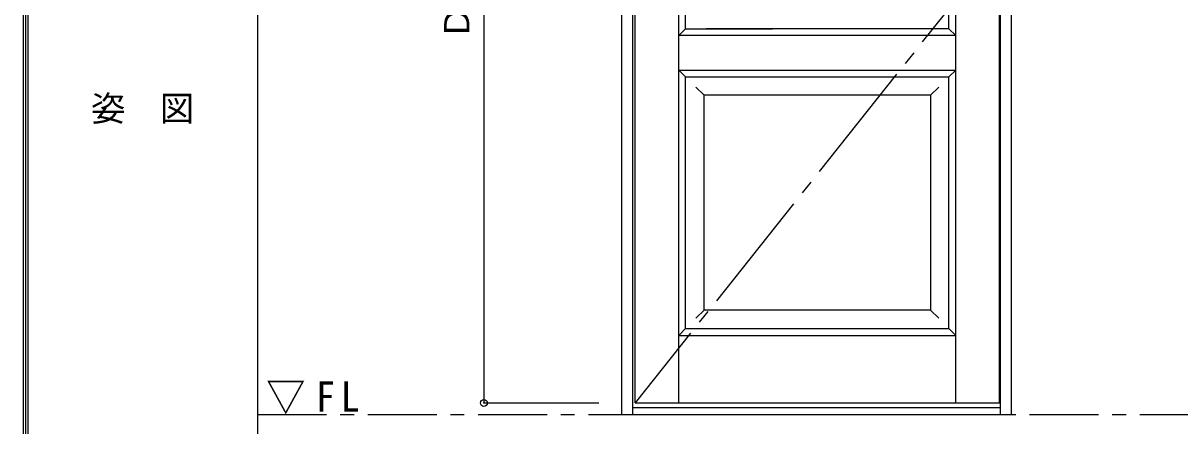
# Model space of a CAD drawing. Units: millimetres, scale not verified. Extents: x -6000 to 5700, y -4307 to 4260.
# Drawn here: x -6000 to -3483, y -2588 to -1710 of the extents above; entities that cross this region are included whole.
import ezdxf
from ezdxf.enums import TextEntityAlignment as Align

# ---------------------------------------------------------------- set-up
doc = ezdxf.new("R2010")
doc.units = ezdxf.units.MM
doc.header["$LTSCALE"] = 30
doc.header["$PDMODE"] = 32
doc.header["$PDSIZE"] = 15
doc.linetypes.add('CHAIN1', pattern=[8, 5, -1, 1, -1])
doc.linetypes.add('CHAIN2', pattern=[12, 9, -1, 1, -1])
for name, color, linetype in [('0-1_通り芯', 7, 'CHAIN1'), ('0-2_扉', 7, 'Continuous'), ('0-4_枠', 3, 'Continuous'), ('0-7', 7, 'CHAIN2'), ('0-A_文字', 7, 'Continuous'), ('0-B_寸法', 7, 'Continuous'), ('F-1_枠', 6, 'Continuous'), ('F-A_文字', 7, 'Continuous')]:
    doc.layers.add(name, color=color, linetype=linetype)
doc.styles.add('ＭＳ ゴシック', font='')
doc.styles.get('ＭＳ ゴシック').set_extended_font_data('MS Gothic')

msp = doc.modelspace()

# ---------------------------------------------------------------- linework, layer by layer
at = {"layer": '0-1_通り芯'}
msp.add_line((-5490, -2562.5), (5690, -2562.5), dxfattribs=at)
at = {"layer": '0-2_扉'}
for p, q in [((-4668.4, -2537.5), (-4668.4, -542.5)), ((-3970.4, -2537.5), (-3970.4, -542.5)), ((-3875.4, -2537.5), (-3875.4, -542.5)), ((-3985.4, -1722.5), (-3985.4, -677.5)), ((-4573.4, -2537.5), (-4573.4, -1585.77)), ((-4558.4, -1722.5), (-4558.4, -1580.51)), ((-4573.4, -1893.8), (-4573.4, -1720.5)), ((-4573.4, -1737.5), (-4558.4, -1722.5)), ((-4558.4, -1722.5), (-4369.4, -1722.5)), ((-3985.4, -1722.5), (-4513.4, -1722.5)), ((-3985.4, -1722.5), (-3970.4, -1737.5)), ((-3970.4, -1737.5), (-4573.4, -1737.5)), ((-4573.4, -1812.5), (-4558.4, -1827.5)), ((-4573.4, -1812.5), (-3970.4, -1812.5)), ((-4558.4, -1827.5), (-3985.4, -1827.5)), ((-4558.4, -2375.5), (-4558.4, -1827.5)), ((-3985.4, -1827.5), (-3970.4, -1812.5)), ((-3985.4, -2375.5), (-3985.4, -1827.5)), ((-4518.36, -1867.5), (-4536.04, -1849.82)), ((-4025.4, -1867.5), (-4007.72, -1849.82)), ((-4025.4, -1867.5), (-4518.4, -1867.5)), ((-4518.4, -2335.5), (-4518.4, -1867.5)), ((-4025.4, -1867.5), (-4025.4, -2335.5)), ((-4518.4, -2335.5), (-4536.08, -2353.18)), ((-4518.4, -2335.5), (-4518.4, -2334.07)), ((-4025.4, -2335.5), (-4518.4, -2335.5)), ((-4025.4, -2335.5), (-4007.72, -2353.18)), ((-4558.4, -2375.5), (-4573.4, -2390.5)), ((-4573.4, -2390.5), (-3970.4, -2390.5)), ((-4558.4, -2375.5), (-3985.4, -2375.5)), ((-3985.4, -2375.5), (-3970.4, -2390.5)), ((-4668.4, -2537.5), (-3875.4, -2537.5))]:
    msp.add_line(p, q, dxfattribs=at)
at = {"layer": '0-4_枠'}
for p, q in [((-4697.4, -2562.5), (-4697.4, -515.5)), ((-3849.4, -2562.5), (-3849.4, -515.5)), ((-4673.4, -2562.5), (-4673.4, -539.5)), ((-3873.4, -2562.5), (-3873.4, -539.5)), ((-4697.4, -2562.5), (-3849.4, -2562.5)), ((-4673.4, -2547.5), (-3873.4, -2547.5))]:
    msp.add_line(p, q, dxfattribs=at)
at = {"layer": '0-7'}
msp.add_line((-3875.4, -1540), (-4668.4, -2537.5), dxfattribs=at)
at = {"layer": '0-B_寸法', "color": 4}
for p, q in [((-4997.4, -542.5), (-4997.4, -2537.5)), ((-4997.4, -2537.5), (-4747.4, -2537.5))]:
    msp.add_line(p, q, dxfattribs=at)
at = {"layer": '0-B_寸法'}
msp.add_point((-4997.4, -2537.5), dxfattribs=at)
at = {"layer": 'F-1_枠'}
for p, q in [((-6000, 4175), (-6000, -4205)), ((-5995, 4175), (-5995, -4205)), ((-5990, 4175), (-5990, -4205)), ((-5490, 4175), (-5490, -3790))]:
    msp.add_line(p, q, dxfattribs=at)

# ---------------------------------------------------------------- texts
at = {"layer": '0-A_文字', "insert": (-5471.25, -2562.5), "char_height": 65.98, "attachment_point": 7, "style": 'ＭＳ ゴシック'}
msp.add_mtext('\\T1.26;\\W0.95;▽FL', dxfattribs=at)
at = {"layer": '0-B_寸法', "style": 'ＭＳ ゴシック'}
msp.add_text('ＤＨ＝1,995', height=54.99, rotation=90, dxfattribs=at).set_placement((-5012.4, -1746.25), align=Align.BOTTOM_LEFT)
at = {"layer": 'F-A_文字', "style": 'ＭＳ ゴシック'}
msp.add_text('姿\u3000図', height=54.99, dxfattribs=at).set_placement((-5852.5, -1940.25), align=Align.BOTTOM_LEFT)

doc.saveas('drawing.dxf')
